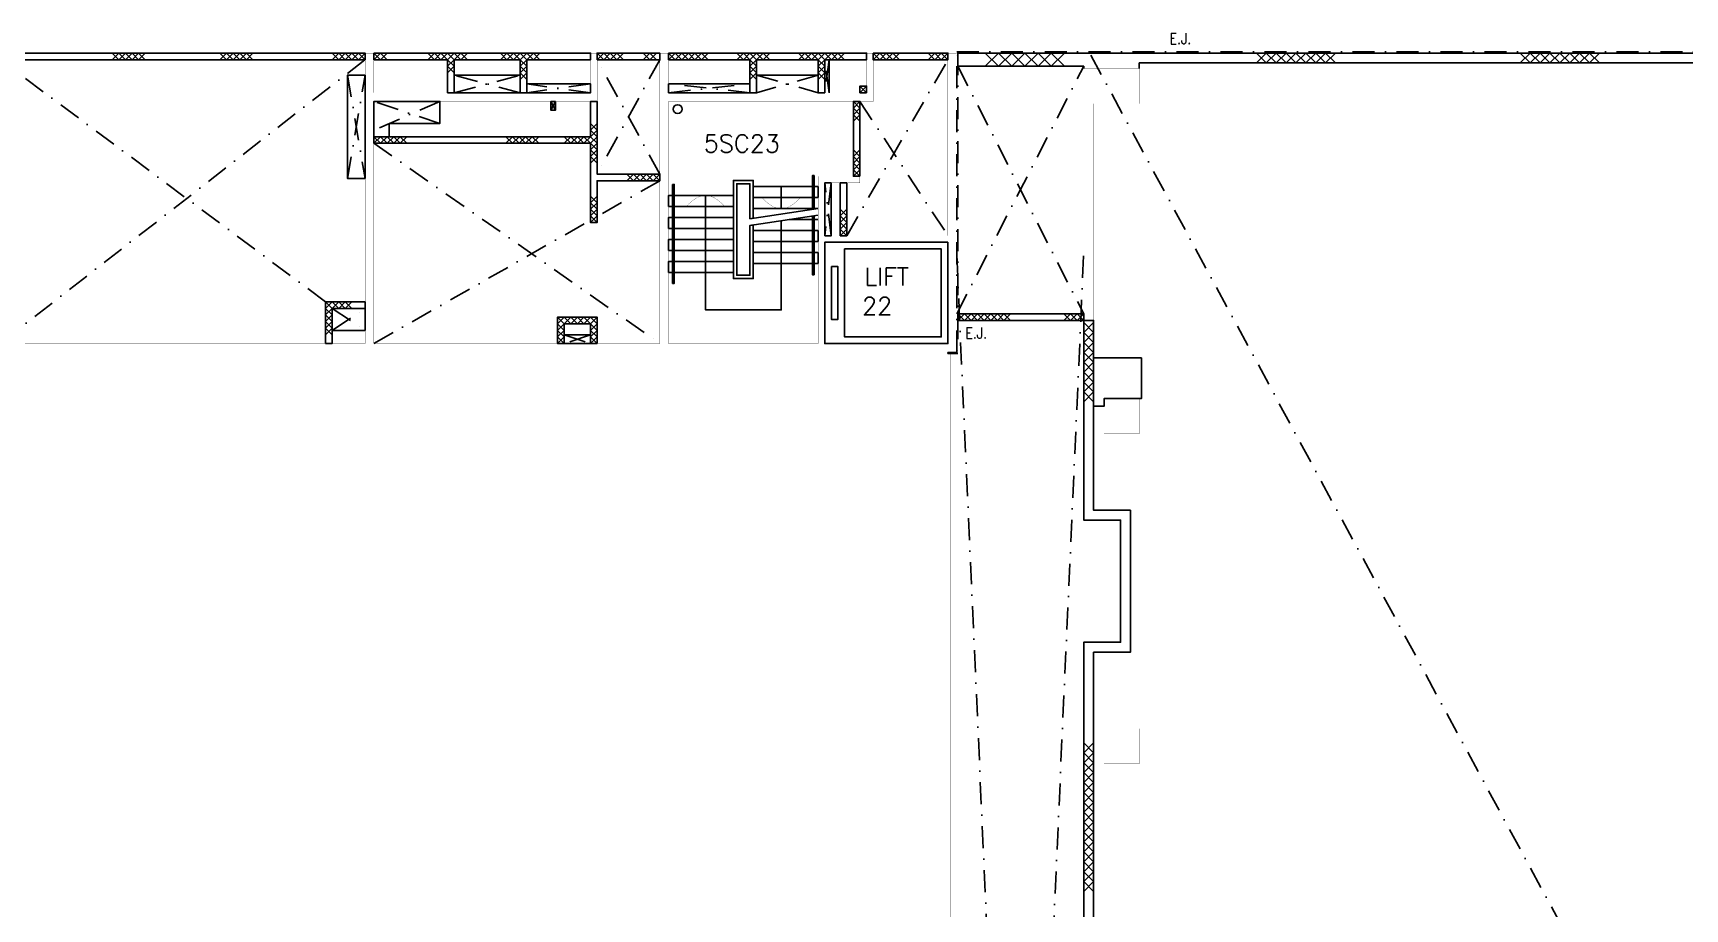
# Model space of a CAD drawing. Extents: x -68523 to 336700, y -113452 to 119396.
# Drawn here: x 137250 to 174807, y -62197 to -42295 of the extents above; entities that cross this region are included whole.
import ezdxf

# ---------------------------------------------------------------- set-up
doc = ezdxf.new("R2010")
doc.units = 0
doc.header["$LTSCALE"] = 1000
doc.header["$MEASUREMENT"] = 0
doc.linetypes.add('s5144a$0$DASHDOT', pattern=[1, 0.5, -0.25, 0, -0.25])
doc.layers.get('0').update_dxf_attribs({"linetype": 'CONTINUOUS'})
for name, color, linetype in [('s5144a$0$11', 14, 'CONTINUOUS'), ('s5144a$0$20', 7, 'CONTINUOUS'), ('s5144a$0$22', 7, 'CONTINUOUS'), ('s5144a$0$23', 7, 'CONTINUOUS'), ('s5144a$0$25', 7, 'CONTINUOUS'), ('s5144a$0$42', 7, 'CONTINUOUS'), ('s5144a$0$56', 7, 'CONTINUOUS'), ('s5144a$0$6', 7, 'CONTINUOUS'), ('s5144a$0$9', 7, 'CONTINUOUS'), ('s5144a$0$ROOM-NO', 4, 'CONTINUOUS')]:
    doc.layers.add(name, color=color, linetype=linetype)
doc.styles.add('s5144a$0$STANDARD', font='SIMPLEX')

# ---------------------------------------------------------------- blocks, each defined once
blk = doc.blocks.new('s5144a$0$CHAT15')
at = {"layer": 's5144a$0$22', "color": 14, "linetype": 'Continuous'}
for points in [[(0, 0), (0.15, 0.15), (0.3, 0), (0.45, 0.15), (0.6, 0), (0.75, 0.15)], [(0, 0.15), (0.15, 0), (0.3, 0.15), (0.45, 0), (0.6, 0.15), (0.75, 0)]]:
    blk.add_lwpolyline(points, dxfattribs=at)
blk = doc.blocks.new('s5144a$0$HAT15')
at = {"layer": 's5144a$0$22', "color": 14, "linetype": 'Continuous'}
for p, q in [((0, 0), (0.15, 0.15)), ((0, 0.15), (0.15, 0))]:
    blk.add_line(p, q, dxfattribs=at)
blk = doc.blocks.new('s5144a$0$H900')
at = {"layer": 's5144a$0$22', "color": 14, "linetype": 'Continuous'}
for points in [[(0, 0), (0.15, 0.15), (0.3, 0), (0.45, 0.15), (0.6, 0), (0.75, 0.15), (0.9, 0)], [(0, 0.15), (0.15, 0), (0.3, 0.15), (0.45, 0), (0.6, 0.15), (0.75, 0), (0.9, 0.15)]]:
    blk.add_lwpolyline(points, dxfattribs=at)
blk = doc.blocks.new('s5144a$0$H1200')
at = {"layer": 's5144a$0$22', "color": 14, "linetype": 'Continuous'}
for points in [[(0, 0), (0.15, 0.15), (0.3, 0), (0.45, 0.15), (0.6, 0), (0.75, 0.15), (0.9, 0), (1.05, 0.15), (1.2, 0)], [(0, 0.15), (0.15, 0), (0.3, 0.15), (0.45, 0), (0.6, 0.15), (0.75, 0), (0.9, 0.15), (1.05, 0), (1.2, 0.15)]]:
    blk.add_lwpolyline(points, dxfattribs=at)
blk = doc.blocks.new('s5144a$0$H450')
at = {"layer": 's5144a$0$22', "color": 14, "linetype": 'Continuous'}
for points in [[(0, 0.15), (0.15, 0), (0.3, 0.15), (0.45, 0)], [(0, 0), (0.15, 0.15), (0.3, 0), (0.45, 0.15)]]:
    blk.add_lwpolyline(points, dxfattribs=at)
blk = doc.blocks.new('s5144a$0$ARROW')
at = {"layer": 's5144a$0$25', "color": 10, "linetype": 'Continuous', "const_width": 0.005}
blk.add_lwpolyline([(-0.433, 0.25, 0.071801), (-0.238084, 0.077755, 0.141961), (0, 0, 0.141961), (0.238084, 0.077755, 0.071801), (0.433, 0.25)], format="xyb", dxfattribs=at)
blk = doc.blocks.new('s5144a')
at = {"layer": 's5144a$0$11', "color": 14, "linetype": 's5144a$0$DASHDOT'}
for p, q in [((143900, -48400), (136500, -42900)), ((136500, -49350), (144800, -42900)), ((151500, -42900), (150075, -45500)), ((151500, -45500), (150075, -42900)), ((155350, -42900), (155250, -43650)), ((155350, -43650), (155250, -42900)), ((155749.6, -46900), (158050, -42900)), ((158250, -48675), (161137, -43050)), ((158275, -43050), (161137, -48675)), ((144400, -43250), (144800, -45600)), ((144400, -45600), (144800, -43250)), ((146825, -43650), (148325, -43250)), ((148325, -43650), (146825, -43250)), ((149925, -43450), (148475, -43650)), ((149925, -43650), (148475, -43450)), ((151700, -43650), (153550, -43450)), ((153550, -43650), (151700, -43450)), ((153700, -43250), (155100, -43650)), ((155100, -43250), (153700, -43650)), ((146500, -44350), (145000, -43850)), ((146500, -43850), (145000, -44502.2)), ((156050, -43850), (158050, -46900)), ((145000, -44800), (151500, -49350)), ((151500, -45650), (150075, -46461.2)), ((155399.6, -46900), (155249.6, -45700)), ((155399.6, -45700), (155250, -46900)), ((145000, -49350), (149925, -46546.5)), ((144050, -48550), (144800, -49050)), ((144050, -49050), (144800, -48550)), ((149925, -49150), (149325, -49350)), ((149325, -49150), (149925, -49350))]:
    blk.add_line(p, q, dxfattribs=at)
at = {"layer": 's5144a$0$11', "color": 14, "linetype": 'Continuous'}
for p, q in [((155350, -43650), (155350, -42900)), ((153700, -43250), (155100, -43250))]:
    blk.add_line(p, q, dxfattribs=at)
at = {"layer": 's5144a$0$11', "color": 2, "linetype": 's5144a$0$DASHDOT'}
for p, q in [((156200, -43650), (156050, -43500)), ((156200, -43500), (156050, -43650)), ((149125, -43850), (149025, -44050)), ((149025, -43850), (149125, -44050))]:
    blk.add_line(p, q, dxfattribs=at)
at = {"layer": 's5144a$0$11', "color": 14, "linetype": 'Continuous', "const_width": 5}
blk.add_lwpolyline([(136500, -49350), (144800, -49350), (144800, -42750), (145000, -42750), (145000, -43650), (149925, -43650), (149925, -42750), (150075, -42750), (150075, -43850), (145000, -43850), (145000, -49350), (151500, -49350), (151500, -42750), (151700, -42750), (151700, -43650), (156200, -43650), (156200, -42750), (156350, -42750), (156350, -43850), (151700, -43850), (151700, -49350), (155099.4, -49350), (155099.4, -45550), (156050, -45550), (156050, -45700), (155249.6, -45700), (155250, -46900), (158050, -46900), (158050, -42750), (158250, -42750), (158250, -49550), (129749.8, -49550)], dxfattribs=at)
at = {"layer": 's5144a$0$11', "color": 14, "linetype": 'Continuous'}
for points in [[(136500, -42750), (144800, -42750), (144800, -42900), (136500, -42900)], [(145000, -42750), (149925, -42750), (149925, -42900), (148475, -42900), (148475, -43650), (148325, -43650), (148325, -42900), (146825, -42900), (146825, -43650), (146675, -43650), (146675, -42900), (145000, -42900)], [(150075, -42900), (151500, -42900), (151500, -42750), (150075, -42750)], [(151700, -42750), (151700, -42900), (153550, -42900), (153550, -43650), (153700, -43650), (153700, -42900), (155100, -42900), (155100, -43650), (155250, -43650), (155250, -42900), (156200, -42900), (156200, -42750)], [(156350, -42750), (158050, -42750), (158050, -42900), (156350, -42900)], [(145000, -44650), (149925, -44650), (149925, -43850), (150075, -43850), (150075, -45500), (151500, -45500), (151500, -45650), (150075, -45650), (150075, -46600), (149925, -46600), (149925, -44800), (145000, -44800)], [(156050, -45550), (155900, -45550), (155900, -43850), (156050, -43850)], [(155600, -46900), (155749.6, -46900), (155749.6, -45700), (155600, -45700)], [(158050, -47050), (155249.4, -47050), (155249.4, -49350), (158050, -49350)], [(143900, -49350), (144050, -49350), (144050, -48550), (144800, -48550), (144800, -48400), (143900, -48400)], [(150075, -49350), (149925, -49350), (149925, -48900), (149325, -48900), (149325, -49350), (149175, -49350), (149175, -48750), (150075, -48750)]]:
    blk.add_lwpolyline(points, close=True, dxfattribs=at)
at = {"layer": 's5144a$0$11', "color": 2, "linetype": 'Continuous'}
for points in [[(144800, -45600), (144400, -45600), (144400, -43250), (144800, -43250)], [(146825, -43650), (148325, -43650), (148325, -43250), (146825, -43250)], [(148475, -43650), (149925, -43650), (149925, -43450), (148475, -43450)], [(151700, -43650), (153550, -43650), (153550, -43450), (151700, -43450)], [(156200, -43650), (156050, -43650), (156050, -43500), (156200, -43500)], [(145000, -44650), (145000, -43850), (146500, -43850), (146500, -44350), (145350, -44350), (145350, -44650)], [(149125, -43850), (149025, -43850), (149025, -44050), (149125, -44050)], [(155250, -46900), (155399.6, -46900), (155399.6, -45700), (155250, -45700)], [(144050, -48550), (144800, -48550), (144800, -49050), (144050, -49050)], [(149325, -49350), (149925, -49350), (149925, -49150), (149325, -49150)]]:
    blk.add_lwpolyline(points, close=True, dxfattribs=at)
at = {"layer": 's5144a$0$20', "color": 14, "linetype": 's5144a$0$DASHDOT'}
blk.add_line((161300, -42800), (198638, -111800), dxfattribs=at)
at = {"layer": 's5144a$0$20', "color": 2, "linetype": 'Continuous'}
blk.add_line((162400, -50600), (162450, -50600), dxfattribs=at)
at = {"layer": 's5144a$0$20', "color": 3, "linetype": 'Continuous'}
for points in [[(161137, -43100), (161137, -43050), (158275, -43050), (158275, -42750), (201725, -42750), (201725, -43050), (198863, -43050), (198863, -43099.9)], [(162400, -43100), (162400, -42975), (176175, -42975), (176175, -45925), (177825, -45925), (177825, -42975), (182175, -42975), (182175, -45925), (183825, -45925), (183825, -42975), (197600, -42975), (197600, -43100)]]:
    blk.add_lwpolyline(points, dxfattribs=at)
at = {"layer": 's5144a$0$20', "color": 14, "linetype": 'Continuous', "const_width": 5}
blk.add_lwpolyline([(161600, -43100), (161137, -43100), (161137, -48825), (161362, -48825), (161362, -43900), (161600, -43900)], dxfattribs=at)
at = {"layer": 's5144a$0$20', "color": 2, "linetype": 'Continuous'}
for points in [[(158275, -48824.8), (161137, -48824.8), (161137, -48675), (158275, -48675)], [(161362, -49675), (162450, -49675), (162450, -50600), (161600, -50600), (161600, -50774.9), (161362, -50774.9)]]:
    blk.add_lwpolyline(points, close=True, dxfattribs=at)
at = {"layer": 's5144a$0$20', "color": 14, "linetype": 'Continuous'}
for points in [[(161137, -49550), (161137, -48825), (161362, -48825), (161362, -49550)], [(162200, -76500.2), (161975, -76500.2), (161975, -75862.5), (161137.5, -75862.5), (161137.5, -56137.3), (161975, -56137.3), (161975, -53362.3), (161137.5, -53362.3), (161137, -49550)], [(161362, -49550), (161362.5, -53137.3), (162200, -53137.3), (162200, -56362.3), (161362.5, -56362.3), (161362.5, -75637.5), (162200, -75637.5), (162200, -76500.2)]]:
    blk.add_lwpolyline(points, dxfattribs=at)
at = {"layer": 's5144a$0$20', "color": 3, "linetype": 'Continuous', "const_width": 5}
for points in [[(158100.2, -72749.8), (158100.2, -49550)], [(158250.2, -72749.8), (158250.2, -49550)]]:
    blk.add_lwpolyline(points, dxfattribs=at)
at = {"layer": 's5144a$0$23', "color": 14, "linetype": 's5144a$0$DASHDOT'}
for p, q in [((158250, -47325), (161137, -111800)), ((158250, -111800), (161137, -47325))]:
    blk.add_line(p, q, dxfattribs=at)
at = {"layer": 's5144a$0$25', "color": 10, "linetype": 'Continuous'}
for p, q in [((154259.4, -46285), (154259.4, -45785)), ((151700, -46485), (151790, -46485)), ((155099.2, -46285), (153549.6, -46515.6)), ((155100, -46436.6), (153549.6, -46667.4)), ((154969.2, -46285), (153624.7, -46285)), ((154969.2, -46535), (154439, -46535)), ((155099.2, -46285), (155009.2, -46285)), ((155099.2, -46535), (155009.2, -46535)), ((151700, -46735), (151790, -46735))]:
    blk.add_line(p, q, dxfattribs=at)
for points in [[(151790, -45735), (151830, -45735), (151830, -47985), (151790, -47985)], [(153624.6, -46504.4), (153549.6, -46515.6), (153550, -45720), (153249.6, -45720), (153249.6, -47800), (153549.6, -47800), (153549.6, -46667.4), (153624.6, -46656.2), (153624.6, -47875), (153174.6, -47875), (153174.6, -45645), (153625, -45645)], [(154969.2, -46035), (153624.6, -46035), (153624.6, -45785), (154969.2, -45785)], [(155099.2, -46035), (155009.2, -46035), (155009.2, -45785), (155099.2, -45785)], [(151700, -46235), (151790, -46235), (151790, -45985), (151700, -45985)], [(153174.6, -46235), (151830, -46235), (151830, -45985), (153174.6, -45985)], [(151700, -46735), (151790, -46735), (151790, -46485), (151700, -46485)], [(153174.6, -46735), (151830, -46735), (151830, -46485), (153174.6, -46485)], [(154969.2, -47035), (153624.6, -47035), (153624.6, -46785), (154969.2, -46785)], [(155099.2, -47035), (155009.2, -47035), (155009.2, -46785), (155099.2, -46785)], [(151700, -47235), (151790, -47235), (151790, -46985), (151700, -46985)], [(153174.6, -47235), (151830, -47235), (151830, -46985), (153174.6, -46985)], [(154969.2, -47535), (153624.6, -47535), (153624.6, -47285), (154969.2, -47285)], [(155099.2, -47535), (155009.2, -47535), (155009.2, -47285), (155099.2, -47285)], [(151700, -47735), (151790, -47735), (151790, -47485), (151700, -47485)], [(153174.6, -47735), (151830, -47735), (151830, -47485), (153174.6, -47485)]]:
    blk.add_lwpolyline(points, close=True, dxfattribs=at)
for points in [[(154969.2, -46305), (154969.2, -45535), (155009.2, -45535), (155009.2, -46298.8)], [(154259.4, -46561.7), (154259.4, -48585), (152539.8, -48585), (152539.8, -45985)], [(155009.2, -46450.6), (155009.2, -47785), (154970, -47785), (154970, -46456.6)]]:
    blk.add_lwpolyline(points, dxfattribs=at)
at = {"layer": 's5144a$0$42', "color": 14, "linetype": 'Continuous'}
for points in [[(155700, -47200), (157900, -47200), (157900, -49200), (155700, -49200)], [(155400, -47600), (155550, -47600), (155550, -48800), (155400, -48800)]]:
    blk.add_lwpolyline(points, close=True, dxfattribs=at)
at = {"layer": 's5144a$0$56', "color": 1, "linetype": 'Continuous'}
blk.add_circle((151906.3, -44022.7), 100, dxfattribs=at)
at = {"layer": 's5144a$0$6', "color": 3, "linetype": 'Continuous', "const_width": 5}
for points in [[(161600, -43900), (162400, -43900), (162400, -43100), (161600, -43100)], [(161600, -51400), (162400, -51400), (162400, -50600), (161600, -50600)], [(161600, -58900), (162400, -58900), (162400, -58100), (161600, -58100)]]:
    blk.add_lwpolyline(points, close=True, dxfattribs=at)
at = {"layer": 's5144a$0$9', "color": 1, "linetype": 's5144a$0$DASHDOT'}
blk.add_lwpolyline([(158050, -49575), (158050, -49550), (158249.9, -49550), (158249.9, -42725), (201749.8, -42725), (201749.8, -49550), (201949.8, -49550), (201949.8, -49575), (201724.8, -49575), (201724.8, -42750), (158275, -42750), (158275, -49575)], close=True, dxfattribs=at)
at = {"zscale": 1000}
for name, p, xscale, yscale in [('s5144a$0$HAT15', (139050, -42900), 999.9979999999999, 999.9979999999999), ('s5144a$0$HAT15', (139050, -42900), 999.9979999999999, 999.9979999999999), ('s5144a$0$HAT15', (139200, -42900), 999.9979999999999, 999.9979999999999), ('s5144a$0$HAT15', (139200, -42900), 999.9979999999999, 999.9979999999999), ('s5144a$0$HAT15', (139350, -42900), 999.9979999999999, 999.9979999999999), ('s5144a$0$HAT15', (139350, -42900), 999.9979999999999, 999.9979999999999), ('s5144a$0$HAT15', (139500, -42900), 999.9979999999999, 999.9979999999999), ('s5144a$0$HAT15', (139500, -42900), 999.9979999999999, 999.9979999999999), ('s5144a$0$HAT15', (139650, -42900), 999.9979999999999, 999.9979999999999), ('s5144a$0$HAT15', (139650, -42900), 999.9979999999999, 999.9979999999999), ('s5144a$0$HAT15', (141500, -42900), 999.9979999999999, 999.9979999999999), ('s5144a$0$HAT15', (141500, -42900), 999.9979999999999, 999.9979999999999), ('s5144a$0$HAT15', (141650, -42900), 999.9979999999999, 999.9979999999999), ('s5144a$0$HAT15', (141650, -42900), 999.9979999999999, 999.9979999999999), ('s5144a$0$HAT15', (141800, -42900), 999.9979999999999, 999.9979999999999), ('s5144a$0$HAT15', (141800, -42900), 999.9979999999999, 999.9979999999999), ('s5144a$0$HAT15', (141950, -42900), 999.9979999999999, 999.9979999999999), ('s5144a$0$HAT15', (141950, -42900), 999.9979999999999, 999.9979999999999), ('s5144a$0$HAT15', (142100, -42900), 999.9979999999999, 999.9979999999999), ('s5144a$0$HAT15', (142100, -42900), 999.9979999999999, 999.9979999999999), ('s5144a$0$HAT15', (144050, -42900), 999.9979999999999, 999.9979999999999), ('s5144a$0$HAT15', (144050, -42900), 999.9979999999999, 999.9979999999999), ('s5144a$0$HAT15', (144200, -42900), 999.9979999999999, 999.9979999999999), ('s5144a$0$HAT15', (144200, -42900), 999.9979999999999, 999.9979999999999), ('s5144a$0$HAT15', (144350, -42900), 999.9979999999999, 999.9979999999999), ('s5144a$0$HAT15', (144350, -42900), 999.9979999999999, 999.9979999999999), ('s5144a$0$HAT15', (144500, -42900), 999.9979999999999, 999.9979999999999), ('s5144a$0$HAT15', (144500, -42900), 999.9979999999999, 999.9979999999999), ('s5144a$0$HAT15', (144650, -42900), 999.9979999999999, 999.9979999999999), ('s5144a$0$HAT15', (144650, -42900), 999.9979999999999, 999.9979999999999), ('s5144a$0$HAT15', (145000, -42900), 999.9979999999999, 999.9979999999999), ('s5144a$0$HAT15', (145000, -42900), 999.9979999999999, 999.9979999999999), ('s5144a$0$HAT15', (145150, -42900), 999.9979999999999, 999.9979999999999), ('s5144a$0$HAT15', (145150, -42900), 999.9979999999999, 999.9979999999999), ('s5144a$0$HAT15', (146225, -42900), 999.9979999999999, 999.9979999999999), ('s5144a$0$HAT15', (146225, -42900), 999.9979999999999, 999.9979999999999), ('s5144a$0$HAT15', (146375, -42900), 999.9979999999999, 999.9979999999999), ('s5144a$0$HAT15', (146375, -42900), 999.9979999999999, 999.9979999999999), ('s5144a$0$HAT15', (146525, -42900), 999.9979999999999, 999.9979999999999), ('s5144a$0$HAT15', (146525, -42900), 999.9979999999999, 999.9979999999999), ('s5144a$0$HAT15', (146675, -42900), 999.9979999999999, 999.9979999999999), ('s5144a$0$HAT15', (146675, -42900), 999.9979999999999, 999.9979999999999), ('s5144a$0$HAT15', (146825, -42900), 999.9979999999999, 999.9979999999999), ('s5144a$0$HAT15', (146825, -42900), 999.9979999999999, 999.9979999999999), ('s5144a$0$HAT15', (146975, -42900), 999.9979999999999, 999.9979999999999), ('s5144a$0$HAT15', (146975, -42900), 999.9979999999999, 999.9979999999999), ('s5144a$0$HAT15', (147875, -42900), 999.9979999999999, 999.9979999999999), ('s5144a$0$HAT15', (147875, -42900), 999.9979999999999, 999.9979999999999), ('s5144a$0$HAT15', (148025, -42900), 999.9979999999999, 999.9979999999999), ('s5144a$0$HAT15', (148025, -42900), 999.9979999999999, 999.9979999999999), ('s5144a$0$HAT15', (148175, -42900), 999.9979999999999, 999.9979999999999), ('s5144a$0$HAT15', (148175, -42900), 999.9979999999999, 999.9979999999999), ('s5144a$0$HAT15', (148325, -42900), 999.9979999999999, 999.9979999999999), ('s5144a$0$HAT15', (148325, -42900), 999.9979999999999, 999.9979999999999), ('s5144a$0$HAT15', (148475, -42900), 999.9979999999999, 999.9979999999999), ('s5144a$0$HAT15', (148475, -42900), 999.9979999999999, 999.9979999999999), ('s5144a$0$HAT15', (148625, -42900), 999.9979999999999, 999.9979999999999), ('s5144a$0$HAT15', (148625, -42900), 999.9979999999999, 999.9979999999999), ('s5144a$0$HAT15', (150075, -42900), 999.9979999999999, 999.9979999999999), ('s5144a$0$HAT15', (150075, -42900), 999.9979999999999, 999.9979999999999), ('s5144a$0$HAT15', (150225, -42900), 999.9979999999999, 999.9979999999999), ('s5144a$0$HAT15', (150225, -42900), 999.9979999999999, 999.9979999999999), ('s5144a$0$HAT15', (150375, -42900), 999.9979999999999, 999.9979999999999), ('s5144a$0$HAT15', (150375, -42900), 999.9979999999999, 999.9979999999999), ('s5144a$0$HAT15', (150525, -42900), 999.9979999999999, 999.9979999999999), ('s5144a$0$HAT15', (150525, -42900), 999.9979999999999, 999.9979999999999), ('s5144a$0$HAT15', (151125, -42900), 999.9979999999999, 999.9979999999999), ('s5144a$0$HAT15', (151125, -42900), 999.9979999999999, 999.9979999999999), ('s5144a$0$HAT15', (151275, -42900), 999.9979999999999, 999.9979999999999), ('s5144a$0$HAT15', (151275, -42900), 999.9979999999999, 999.9979999999999), ('s5144a$0$HAT15', (151700, -42900), 999.9979999999999, 999.9979999999999), ('s5144a$0$HAT15', (151700, -42900), 999.9979999999999, 999.9979999999999), ('s5144a$0$HAT15', (151850, -42900), 999.9979999999999, 999.9979999999999), ('s5144a$0$HAT15', (151850, -42900), 999.9979999999999, 999.9979999999999), ('s5144a$0$HAT15', (152000, -42900), 999.9979999999999, 999.9979999999999), ('s5144a$0$HAT15', (152000, -42900), 999.9979999999999, 999.9979999999999), ('s5144a$0$HAT15', (152150, -42900), 999.9979999999999, 999.9979999999999), ('s5144a$0$HAT15', (152150, -42900), 999.9979999999999, 999.9979999999999), ('s5144a$0$HAT15', (152300, -42900), 999.9979999999999, 999.9979999999999), ('s5144a$0$HAT15', (152300, -42900), 999.9979999999999, 999.9979999999999), ('s5144a$0$HAT15', (152450, -42900), 999.9979999999999, 999.9979999999999), ('s5144a$0$HAT15', (152450, -42900), 999.9979999999999, 999.9979999999999), ('s5144a$0$HAT15', (153250, -42900), 999.9979999999999, 999.9979999999999), ('s5144a$0$HAT15', (153250, -42900), 999.9979999999999, 999.9979999999999), ('s5144a$0$HAT15', (153400, -42900), 999.9979999999999, 999.9979999999999), ('s5144a$0$HAT15', (153400, -42900), 999.9979999999999, 999.9979999999999), ('s5144a$0$HAT15', (153550, -42900), 999.9979999999999, 999.9979999999999), ('s5144a$0$HAT15', (153550, -42900), 999.9979999999999, 999.9979999999999), ('s5144a$0$HAT15', (153700, -42900), 999.9979999999999, 999.9979999999999), ('s5144a$0$HAT15', (153700, -42900), 999.9979999999999, 999.9979999999999), ('s5144a$0$HAT15', (153850, -42900), 999.9979999999999, 999.9979999999999), ('s5144a$0$HAT15', (153850, -42900), 999.9979999999999, 999.9979999999999), ('s5144a$0$HAT15', (154650, -42900), 999.9979999999999, 999.9979999999999), ('s5144a$0$HAT15', (154650, -42900), 999.9979999999999, 999.9979999999999), ('s5144a$0$HAT15', (154800, -42900), 999.9979999999999, 999.9979999999999), ('s5144a$0$HAT15', (154800, -42900), 999.9979999999999, 999.9979999999999), ('s5144a$0$HAT15', (154950, -42900), 999.9979999999999, 999.9979999999999), ('s5144a$0$HAT15', (154950, -42900), 999.9979999999999, 999.9979999999999), ('s5144a$0$HAT15', (155100, -42900), 999.9979999999999, 999.9979999999999), ('s5144a$0$HAT15', (155100, -42900), 999.9979999999999, 999.9979999999999), ('s5144a$0$HAT15', (155250, -42900), 999.9979999999999, 999.9979999999999), ('s5144a$0$HAT15', (155250, -42900), 999.9979999999999, 999.9979999999999), ('s5144a$0$HAT15', (155400, -42900), 999.9979999999999, 999.9979999999999), ('s5144a$0$HAT15', (155400, -42900), 999.9979999999999, 999.9979999999999), ('s5144a$0$HAT15', (155550, -42900), 999.9979999999999, 999.9979999999999), ('s5144a$0$HAT15', (155550, -42900), 999.9979999999999, 999.9979999999999), ('s5144a$0$HAT15', (156350, -42900), 999.9979999999999, 999.9979999999999), ('s5144a$0$HAT15', (156350, -42900), 999.9979999999999, 999.9979999999999), ('s5144a$0$HAT15', (156500, -42900), 999.9979999999999, 999.9979999999999), ('s5144a$0$HAT15', (156500, -42900), 999.9979999999999, 999.9979999999999), ('s5144a$0$HAT15', (156650, -42900), 999.9979999999999, 999.9979999999999), ('s5144a$0$HAT15', (156650, -42900), 999.9979999999999, 999.9979999999999), ('s5144a$0$HAT15', (156800, -42900), 999.9979999999999, 999.9979999999999), ('s5144a$0$HAT15', (156800, -42900), 999.9979999999999, 999.9979999999999), ('s5144a$0$HAT15', (157600, -42900), 999.9979999999999, 999.9979999999999), ('s5144a$0$HAT15', (157600, -42900), 999.9979999999999, 999.9979999999999), ('s5144a$0$HAT15', (157750, -42900), 999.9979999999999, 999.9979999999999), ('s5144a$0$HAT15', (157750, -42900), 999.9979999999999, 999.9979999999999), ('s5144a$0$HAT15', (157900, -42900), 999.9979999999999, 999.9979999999999), ('s5144a$0$HAT15', (157900, -42900), 999.9979999999999, 999.9979999999999), ('s5144a$0$H900', (158900, -43050), 1999.997, 1999.997), ('s5144a$0$H900', (158900, -43050), 1999.997, 1999.997), ('s5144a$0$HAT15', (146675, -43050), 999.9979999999999, 999.9979999999999), ('s5144a$0$HAT15', (146675, -43050), 999.9979999999999, 999.9979999999999), ('s5144a$0$HAT15', (146675, -43200), 999.9979999999999, 999.9979999999999), ('s5144a$0$HAT15', (146675, -43200), 999.9979999999999, 999.9979999999999), ('s5144a$0$HAT15', (148325, -43050), 999.9979999999999, 999.9979999999999), ('s5144a$0$HAT15', (148325, -43050), 999.9979999999999, 999.9979999999999), ('s5144a$0$HAT15', (148325, -43200), 999.9979999999999, 999.9979999999999), ('s5144a$0$HAT15', (148325, -43200), 999.9979999999999, 999.9979999999999), ('s5144a$0$HAT15', (153550, -43050), 999.9979999999999, 999.9979999999999), ('s5144a$0$HAT15', (153550, -43050), 999.9979999999999, 999.9979999999999), ('s5144a$0$HAT15', (153550, -43200), 999.9979999999999, 999.9979999999999), ('s5144a$0$HAT15', (153550, -43200), 999.9979999999999, 999.9979999999999), ('s5144a$0$HAT15', (155100, -43050), 999.9979999999999, 999.9979999999999), ('s5144a$0$HAT15', (155100, -43050), 999.9979999999999, 999.9979999999999), ('s5144a$0$HAT15', (155100, -43200), 999.9979999999999, 999.9979999999999), ('s5144a$0$HAT15', (155100, -43200), 999.9979999999999, 999.9979999999999), ('s5144a$0$HAT15', (148325, -43350), 999.9979999999999, 999.9979999999999), ('s5144a$0$HAT15', (148325, -43350), 999.9979999999999, 999.9979999999999), ('s5144a$0$HAT15', (153550, -43350), 999.9979999999999, 999.9979999999999), ('s5144a$0$HAT15', (153550, -43350), 999.9979999999999, 999.9979999999999), ('s5144a$0$HAT15', (155100, -43350), 999.9979999999999, 999.9979999999999), ('s5144a$0$HAT15', (155100, -43350), 999.9979999999999, 999.9979999999999), ('s5144a$0$HAT15', (155900, -44000), 999.9979999999999, 999.9979999999999), ('s5144a$0$HAT15', (155900, -44000), 999.9979999999999, 999.9979999999999), ('s5144a$0$HAT15', (155900, -44150), 999.9979999999999, 999.9979999999999), ('s5144a$0$HAT15', (155900, -44150), 999.9979999999999, 999.9979999999999), ('s5144a$0$HAT15', (155900, -44300), 999.9979999999999, 999.9979999999999), ('s5144a$0$HAT15', (155900, -44300), 999.9979999999999, 999.9979999999999), ('s5144a$0$HAT15', (145000, -44800), 999.9979999999999, 999.9979999999999), ('s5144a$0$HAT15', (145000, -44800), 999.9979999999999, 999.9979999999999), ('s5144a$0$HAT15', (145150, -44800), 999.9979999999999, 999.9979999999999), ('s5144a$0$HAT15', (145150, -44800), 999.9979999999999, 999.9979999999999), ('s5144a$0$HAT15', (145300, -44800), 999.9979999999999, 999.9979999999999), ('s5144a$0$HAT15', (145300, -44800), 999.9979999999999, 999.9979999999999), ('s5144a$0$HAT15', (145450, -44800), 999.9979999999999, 999.9979999999999), ('s5144a$0$HAT15', (145450, -44800), 999.9979999999999, 999.9979999999999), ('s5144a$0$HAT15', (145600, -44800), 999.9979999999999, 999.9979999999999), ('s5144a$0$HAT15', (145600, -44800), 999.9979999999999, 999.9979999999999), ('s5144a$0$HAT15', (148000, -44800), 999.9979999999999, 999.9979999999999), ('s5144a$0$HAT15', (148000, -44800), 999.9979999999999, 999.9979999999999), ('s5144a$0$HAT15', (148150, -44800), 999.9979999999999, 999.9979999999999), ('s5144a$0$HAT15', (148150, -44800), 999.9979999999999, 999.9979999999999), ('s5144a$0$HAT15', (148300, -44800), 999.9979999999999, 999.9979999999999), ('s5144a$0$HAT15', (148300, -44800), 999.9979999999999, 999.9979999999999), ('s5144a$0$HAT15', (148450, -44800), 999.9979999999999, 999.9979999999999), ('s5144a$0$HAT15', (148450, -44800), 999.9979999999999, 999.9979999999999), ('s5144a$0$HAT15', (148600, -44800), 999.9979999999999, 999.9979999999999), ('s5144a$0$HAT15', (148600, -44800), 999.9979999999999, 999.9979999999999), ('s5144a$0$HAT15', (149325, -44800), 999.9979999999999, 999.9979999999999), ('s5144a$0$HAT15', (149325, -44800), 999.9979999999999, 999.9979999999999), ('s5144a$0$HAT15', (149475, -44800), 999.9979999999999, 999.9979999999999), ('s5144a$0$HAT15', (149475, -44800), 999.9979999999999, 999.9979999999999), ('s5144a$0$HAT15', (149625, -44800), 999.9979999999999, 999.9979999999999), ('s5144a$0$HAT15', (149625, -44800), 999.9979999999999, 999.9979999999999), ('s5144a$0$HAT15', (149775, -44800), 999.9979999999999, 999.9979999999999), ('s5144a$0$HAT15', (149775, -44800), 999.9979999999999, 999.9979999999999), ('s5144a$0$HAT15', (149925, -44500), 999.9979999999999, 999.9979999999999), ('s5144a$0$HAT15', (149925, -44500), 999.9979999999999, 999.9979999999999), ('s5144a$0$HAT15', (149925, -44650), 999.9979999999999, 999.9979999999999), ('s5144a$0$HAT15', (149925, -44650), 999.9979999999999, 999.9979999999999), ('s5144a$0$HAT15', (149925, -44800), 999.9979999999999, 999.9979999999999), ('s5144a$0$HAT15', (149925, -44800), 999.9979999999999, 999.9979999999999), ('s5144a$0$HAT15', (149925, -44950), 999.9979999999999, 999.9979999999999), ('s5144a$0$HAT15', (149925, -44950), 999.9979999999999, 999.9979999999999), ('s5144a$0$HAT15', (149925, -45100), 999.9979999999999, 999.9979999999999), ('s5144a$0$HAT15', (149925, -45100), 999.9979999999999, 999.9979999999999), ('s5144a$0$HAT15', (155900, -45100), 999.9979999999999, 999.9979999999999), ('s5144a$0$HAT15', (155900, -45100), 999.9979999999999, 999.9979999999999), ('s5144a$0$HAT15', (149925, -45250), 999.9979999999999, 999.9979999999999), ('s5144a$0$HAT15', (149925, -45250), 999.9979999999999, 999.9979999999999), ('s5144a$0$HAT15', (155900, -45250), 999.9979999999999, 999.9979999999999), ('s5144a$0$HAT15', (155900, -45250), 999.9979999999999, 999.9979999999999), ('s5144a$0$HAT15', (155900, -45400), 999.9979999999999, 999.9979999999999), ('s5144a$0$HAT15', (155900, -45400), 999.9979999999999, 999.9979999999999), ('s5144a$0$HAT15', (155900, -45550), 999.9979999999999, 999.9979999999999), ('s5144a$0$HAT15', (155900, -45550), 999.9979999999999, 999.9979999999999), ('s5144a$0$HAT15', (150750, -45650), 999.9979999999999, 999.9979999999999), ('s5144a$0$HAT15', (150750, -45650), 999.9979999999999, 999.9979999999999), ('s5144a$0$HAT15', (150900, -45650), 999.9979999999999, 999.9979999999999), ('s5144a$0$HAT15', (150900, -45650), 999.9979999999999, 999.9979999999999), ('s5144a$0$HAT15', (151050, -45650), 999.9979999999999, 999.9979999999999), ('s5144a$0$HAT15', (151050, -45650), 999.9979999999999, 999.9979999999999), ('s5144a$0$HAT15', (151200, -45650), 999.9979999999999, 999.9979999999999), ('s5144a$0$HAT15', (151200, -45650), 999.9979999999999, 999.9979999999999), ('s5144a$0$HAT15', (151350, -45650), 999.9979999999999, 999.9979999999999), ('s5144a$0$HAT15', (151350, -45650), 999.9979999999999, 999.9979999999999), ('s5144a$0$HAT15', (149925, -46150), 999.9979999999999, 999.9979999999999), ('s5144a$0$HAT15', (149925, -46150), 999.9979999999999, 999.9979999999999), ('s5144a$0$HAT15', (149925, -46300), 999.9979999999999, 999.9979999999999), ('s5144a$0$HAT15', (149925, -46300), 999.9979999999999, 999.9979999999999), ('s5144a$0$ARROW', (152539.8, -45985), 999.9979999999999, -999.9979999999999), ('s5144a$0$ARROW', (152539.8, -45985), 999.9979999999999, -999.9979999999999), ('s5144a$0$HAT15', (149925, -46450), 999.9979999999999, 999.9979999999999), ('s5144a$0$HAT15', (149925, -46450), 999.9979999999999, 999.9979999999999), ('s5144a$0$HAT15', (149925, -46600), 999.9979999999999, 999.9979999999999), ('s5144a$0$HAT15', (149925, -46600), 999.9979999999999, 999.9979999999999), ('s5144a$0$HAT15', (155600, -46450), 999.9979999999999, 999.9979999999999), ('s5144a$0$HAT15', (155600, -46450), 999.9979999999999, 999.9979999999999), ('s5144a$0$HAT15', (155600, -46600), 999.9979999999999, 999.9979999999999), ('s5144a$0$HAT15', (155600, -46600), 999.9979999999999, 999.9979999999999), ('s5144a$0$HAT15', (155600, -46750), 999.9979999999999, 999.9979999999999), ('s5144a$0$HAT15', (155600, -46750), 999.9979999999999, 999.9979999999999), ('s5144a$0$HAT15', (155600, -46900), 999.9979999999999, 999.9979999999999), ('s5144a$0$HAT15', (155600, -46900), 999.9979999999999, 999.9979999999999), ('s5144a$0$HAT15', (143900, -48550), 999.9979999999999, 999.9979999999999), ('s5144a$0$HAT15', (143900, -48550), 999.9979999999999, 999.9979999999999), ('s5144a$0$HAT15', (144050, -48550), 999.9979999999999, 999.9979999999999), ('s5144a$0$HAT15', (144050, -48550), 999.9979999999999, 999.9979999999999), ('s5144a$0$HAT15', (144200, -48550), 999.9979999999999, 999.9979999999999), ('s5144a$0$HAT15', (144200, -48550), 999.9979999999999, 999.9979999999999), ('s5144a$0$HAT15', (144350, -48550), 999.9979999999999, 999.9979999999999), ('s5144a$0$HAT15', (144350, -48550), 999.9979999999999, 999.9979999999999), ('s5144a$0$HAT15', (143900, -48700), 999.9979999999999, 999.9979999999999), ('s5144a$0$HAT15', (143900, -48700), 999.9979999999999, 999.9979999999999), ('s5144a$0$HAT15', (143900, -48850), 999.9979999999999, 999.9979999999999), ('s5144a$0$HAT15', (143900, -48850), 999.9979999999999, 999.9979999999999), ('s5144a$0$HAT15', (149175, -48900), 999.9979999999999, 999.9979999999999), ('s5144a$0$HAT15', (149175, -48900), 999.9979999999999, 999.9979999999999), ('s5144a$0$HAT15', (149325, -48900), 999.9979999999999, 999.9979999999999), ('s5144a$0$HAT15', (149325, -48900), 999.9979999999999, 999.9979999999999), ('s5144a$0$HAT15', (149475, -48900), 999.9979999999999, 999.9979999999999), ('s5144a$0$HAT15', (149475, -48900), 999.9979999999999, 999.9979999999999), ('s5144a$0$HAT15', (149625, -48900), 999.9979999999999, 999.9979999999999), ('s5144a$0$HAT15', (149625, -48900), 999.9979999999999, 999.9979999999999), ('s5144a$0$HAT15', (149775, -48900), 999.9979999999999, 999.9979999999999), ('s5144a$0$HAT15', (149775, -48900), 999.9979999999999, 999.9979999999999), ('s5144a$0$HAT15', (149925, -48900), 999.9979999999999, 999.9979999999999), ('s5144a$0$HAT15', (149925, -48900), 999.9979999999999, 999.9979999999999), ('s5144a$0$H1200', (158275, -48824.8), 999.9979999999999, 999.9979999999999), ('s5144a$0$H1200', (158275, -48824.8), 999.9979999999999, 999.9979999999999), ('s5144a$0$HAT15', (143900, -49000), 999.9979999999999, 999.9979999999999), ('s5144a$0$HAT15', (143900, -49000), 999.9979999999999, 999.9979999999999), ('s5144a$0$HAT15', (143900, -49150), 999.9979999999999, 999.9979999999999), ('s5144a$0$HAT15', (143900, -49150), 999.9979999999999, 999.9979999999999), ('s5144a$0$HAT15', (149175, -49050), 999.9979999999999, 999.9979999999999), ('s5144a$0$HAT15', (149175, -49050), 999.9979999999999, 999.9979999999999), ('s5144a$0$HAT15', (149175, -49200), 999.9979999999999, 999.9979999999999), ('s5144a$0$HAT15', (149175, -49200), 999.9979999999999, 999.9979999999999), ('s5144a$0$HAT15', (149925, -49050), 999.9979999999999, 999.9979999999999), ('s5144a$0$HAT15', (149925, -49050), 999.9979999999999, 999.9979999999999), ('s5144a$0$HAT15', (149925, -49200), 999.9979999999999, 999.9979999999999), ('s5144a$0$HAT15', (149925, -49200), 999.9979999999999, 999.9979999999999), ('s5144a$0$HAT15', (149175, -49350), 999.9979999999999, 999.9979999999999), ('s5144a$0$HAT15', (149175, -49350), 999.9979999999999, 999.9979999999999), ('s5144a$0$HAT15', (149925, -49350), 999.9979999999999, 999.9979999999999), ('s5144a$0$HAT15', (149925, -49350), 999.9979999999999, 999.9979999999999)]:
    blk.add_blockref(name, p, dxfattribs=dict(at, xscale=xscale, yscale=yscale))
for name, p, xscale, yscale, rotation in [('s5144a$0$H1200', (166863, -42750), 1499.997, 1499.997, 180), ('s5144a$0$H1200', (166863, -42750), 1499.997, 1499.997, 180), ('s5144a$0$H1200', (172863, -42750), 1499.997, 1499.997, 180), ('s5144a$0$H1200', (172863, -42750), 1499.997, 1499.997, 180), ('s5144a$0$ARROW', (154259.4, -46285), 999.9979999999999, -999.9979999999999, 180), ('s5144a$0$ARROW', (154259.4, -46285), 999.9979999999999, -999.9979999999999, 180), ('s5144a$0$H450', (161137, -48825), 999.9979999999999, -999.9979999999999, 180), ('s5144a$0$H450', (161137, -48825), 999.9979999999999, -999.9979999999999, 180), ('s5144a$0$H450', (161362, -49550), 1499.997, 1499.997, 90), ('s5144a$0$H450', (161362, -49550), 1499.997, 1499.997, 90), ('s5144a$0$CHAT15', (161363, -50675), 1499.997, 1499.997, 90), ('s5144a$0$CHAT15', (161363, -50675), 1499.997, 1499.997, 90), ('s5144a$0$CHAT15', (161363, -59550), 1499.997, 1499.997, 90), ('s5144a$0$CHAT15', (161363, -59550), 1499.997, 1499.997, 90), ('s5144a$0$CHAT15', (161363, -60675), 1499.997, 1499.997, 90), ('s5144a$0$CHAT15', (161363, -60675), 1499.997, 1499.997, 90), ('s5144a$0$CHAT15', (161363, -61800), 1499.997, 1499.997, 90), ('s5144a$0$CHAT15', (161363, -61800), 1499.997, 1499.997, 90)]:
    blk.add_blockref(name, p, dxfattribs=dict(at, xscale=xscale, yscale=yscale, rotation=rotation))
at = {"layer": 's5144a$0$9', "color": 2, "linetype": 'Continuous', "style": 's5144a$0$STANDARD', "width": 0.84}
for p in [(163088.3, -42545.3), (158445.8, -49236.1)]:
    blk.add_text('E.J.', height=250, dxfattribs=at).set_placement(p)
at = {"layer": 's5144a$0$ROOM-NO', "style": 's5144a$0$STANDARD'}
for s, p in [('5SC23 ', (152499.3975, -45005.44002)), ('LIFT', (156151.11557, -48030.40138)), ('22', (156099.20086, -48698.40093))]:
    blk.add_text(s, height=400, dxfattribs=at).set_placement(p)

msp = doc.modelspace()

# ---------------------------------------------------------------- block references
msp.add_blockref('s5144a', (0, 0))

doc.saveas('drawing.dxf')
